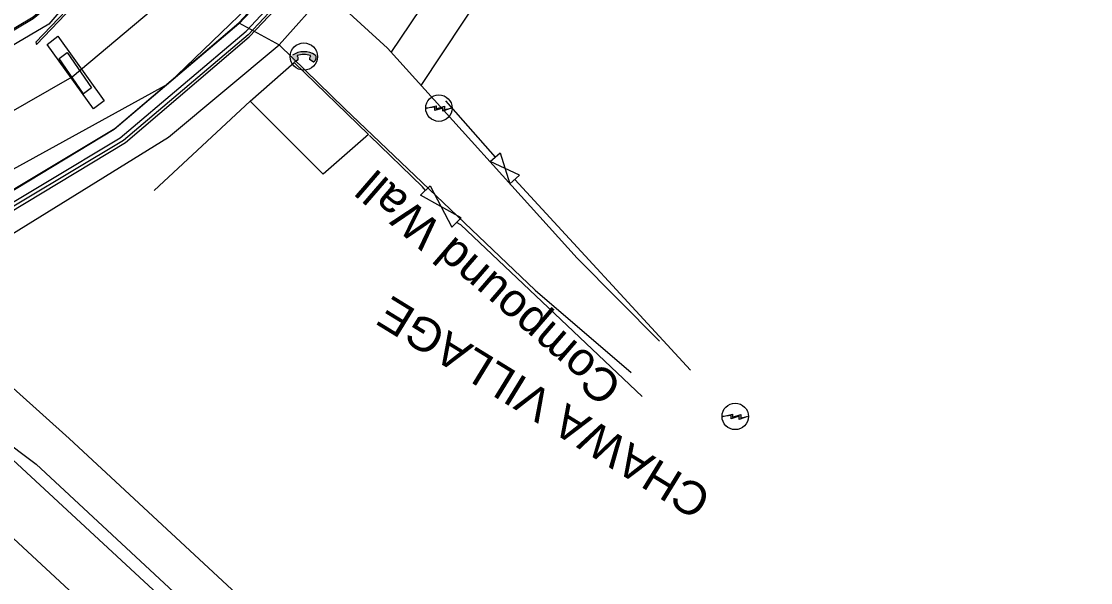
# Model space of a CAD drawing. Header units: metres. Extents: x 593168 to 611286, y 3401475 to 3412398.
# Drawn here: x 608215.8 to 608296.5, y 3403190.1 to 3403232.4 of the extents above; entities that cross this region are included whole.
import ezdxf

# ---------------------------------------------------------------- set-up
doc = ezdxf.new("R2010")
doc.units = ezdxf.units.M
doc.header["$MEASUREMENT"] = 0
for name, color, linetype, lineweight in [('Compound Wall', 251, 'Continuous', 0), ('Electric Pole', 251, 'Continuous', 0), ('Footpath', 251, 'Continuous', 0), ('Gate', 251, 'Continuous', 0), ('Piers_Abutment', 7, 'Continuous', 0), ('Residential Building Pucca', 251, 'Continuous', 0), ('Retaining Wall', 251, 'Continuous', 0), ('Subroad Centre', 34, 'Continuous', 0), ('Subroad Edge', 34, 'Continuous', 0), ('Telephone_Pole', 251, 'Continuous', 0), ('Text1', 251, 'Continuous', 0), ('Village Name', 7, 'Continuous', 0), ('Wing Wall', 7, 'Continuous', 0)]:
    doc.layers.add(name, color=color, linetype=linetype, lineweight=lineweight)
doc.styles.get("Standard").update_dxf_attribs({"font": 'arial_0.ttf'})
doc.styles.add('Vill txt', font='arial_0.ttf', dxfattribs={"height": 3})

# ---------------------------------------------------------------- blocks, each defined once
blk = doc.blocks.new('GT')
at = {"layer": 'Gate'}
for p, q in [((-0.5, -0.5), (-0.5, 0.5)), ((-0.5, 0.5), (0.5, -0.5)), ((0.5, 0.5), (0.5, -0.5))]:
    blk.add_line(p, q, dxfattribs=at)
blk.add_lwpolyline([(0.5, 0.5), (-0.5, -0.5)], dxfattribs=at)
blk = doc.blocks.new('EP')
blk.add_hatch(color=8).paths.add_polyline_path([(-0.211, -0.052), (-0.211, 0.163), (-0.931, -0.012), (-0.307, 0.072), (-0.312, -0.192), (0.307, 0.005), (0.307, -0.238), (0.936, -0.012), (0.414, -0.102), (0.425, 0.151)])
at = {"color": 8}
for p, q in [((-0.931, -0.012), (-0.211, 0.163)), ((-0.307, 0.072), (-0.931, -0.012)), ((-0.312, -0.192), (-0.307, 0.072)), ((0.307, 0.005), (-0.312, -0.192)), ((-0.211, 0.163), (-0.211, -0.052)), ((-0.211, -0.052), (0.425, 0.151)), ((0.307, -0.238), (0.307, 0.005)), ((0.425, 0.151), (0.414, -0.102)), ((0.936, -0.012), (0.307, -0.238)), ((0.414, -0.102), (0.936, -0.012))]:
    blk.add_line(p, q, dxfattribs=at)
blk.add_circle((0, 0), 1, dxfattribs=at)
blk = doc.blocks.new('TP')
at = {"layer": 'Telephone_Pole'}
blk.add_hatch(color=8, dxfattribs=at).paths.add_polyline_path([(0.49, 0.079, -0.516403), (0.502, 0.041, 0.157799), (0.417, -0.191, 0.257253), (0.428, -0.213), (0.701, -0.401, 0.297943), (0.73, -0.402, 0.213635), (0.941, -0.089, 0.292624), (0.86, 0.104, 0.314672), (-0.86, 0.095, 0.297888), (-0.938, -0.102, 0.205841), (-0.73, -0.402, 0.297943), (-0.701, -0.401), (-0.428, -0.213, 0.257253), (-0.417, -0.191, 0.155164), (-0.499, 0.038, -0.510878), (-0.488, 0.076, -0.167449)])
at = {"layer": 'Telephone_Pole', "color": 8}
for p, q in [((-0.701, -0.401), (-0.428, -0.213)), ((-0.442, -0.218), (-0.442, -0.218)), ((0.701, -0.401), (0.428, -0.213)), ((0.442, -0.218), (0.442, -0.218))]:
    blk.add_line(p, q, dxfattribs=at)
blk.add_circle((0, 0), 1.03, dxfattribs=at)
for centre, radius, start, end in [((0.006, -1.131), 1.502, 55.36592, 125.23532), ((-0.48, 0.053), 0.0243, 109.21809, 217.46399), ((-0.818, -0.206), 0.402, 2.18439, 37.46399), ((0.006, -1.342), 1.502, 71.19434, 109.21809), ((0.818, -0.206), 0.402, 141.94645, 177.81561), ((0.483, 0.056), 0.0243, 321.94645, 71.19434), ((0.749, -0.055), 0.194, 350.12305, 55.36592), ((-0.442, -0.192), 0.0258, 304.47763, 2.18439), ((0.442, -0.192), 0.0258, 177.81561, 235.52237), ((0.716, -0.38), 0.0258, 235.52237, 301.88655), ((0.486, -0.009), 0.462, 301.88655, 350.12305)]:
    blk.add_arc(centre, radius, start, end, dxfattribs=at)

msp = doc.modelspace()

# ---------------------------------------------------------------- linework, layer by layer
at = {"layer": 'Compound Wall'}
for points in [[(608233.0885, 3403226.3861, 264.1227), (608225.8322, 3403219.6439, 263.5919)], [(608247.8347, 3403226.4074, 262.7571), (608251.5779, 3403222.1631, 262.8941)], [(608246.3126, 3403219.6556, 262.3362), (608246.084, 3403219.9347, 262.6811), (608242.0978, 3403223.7994, 262.4252)], [(608253.0522, 3403220.4904, 262.9081), (608266.3142, 3403206.0911, 262.1873)], [(608262.6811, 3403204.1198, 262.0743), (608248.982, 3403217.0705, 262.4892), (608248.6574, 3403217.2361, 262.3382)]]:
    msp.add_polyline3d(points, dxfattribs=at)
at = {"layer": 'Footpath'}
for points in [[(608262.2481, 3403294.6937, 273.5929), (608262.8459, 3403294.435, 273.566), (608253.1776, 3403277.2103, 273.39), (608240.6065, 3403257.3496, 272.6442), (608232.9567, 3403247.6993, 272.1374), (608225.7008, 3403240.2049, 271.6625), (608216.7203, 3403232.7385, 271.1836), (608207.0332, 3403226.9785, 270.8627), (608195.9018, 3403222.4013, 270.4389), (608182.2282, 3403219.2103, 270.042), (608171.524, 3403217.7894, 269.6731), (608150.5142, 3403216.8151, 268.9003), (608105.1487, 3403218.5419, 267.5757), (608057.7415, 3403220.208, 265.9692), (608016.6418, 3403221.2859, 264.5486), (607995.6613, 3403220.1804, 263.9758), (607979.833, 3403217.2333, 263.4819), (607964.1697, 3403212.6899, 263.002), (607963.9772, 3403213.3709, 263.042)], [(608271.2755, 3403289.8316, 273.532), (608261.4243, 3403272.4797, 273.1071), (608248.9243, 3403251.9119, 272.8462), (608241.3149, 3403241.8246, 272.4613), (608232.2431, 3403232.2369, 272.0704), (608222.8331, 3403224.2528, 271.6745), (608211.7101, 3403217.5503, 271.2716), (608200.1689, 3403213.0134, 270.8218), (608183.2124, 3403209.2307, 270.1739), (608171.993, 3403207.9347, 269.841), (608150.2249, 3403207.207, 268.9053), (608104.5743, 3403208.7536, 267.5857), (608058.5163, 3403210.3888, 265.9982), (608016.5808, 3403211.1435, 264.4546), (607998.2513, 3403210.1815, 263.9508), (607982.6687, 3403207.6257, 263.4719), (607965.9533, 3403202.918, 263.005), (607966.0101, 3403202.5417, 263.003)], [(607966.0101, 3403202.5417, 263.003), (607982.8211, 3403206.9616, 263.4699), (607998.3614, 3403209.5303, 263.9818), (608016.5145, 3403210.3954, 264.4586), (608058.4231, 3403209.7098, 265.9962), (608104.6192, 3403208.0059, 267.5637), (608150.2685, 3403206.6202, 268.9013), (608171.9933, 3403207.1947, 269.85), (608183.2036, 3403208.4033, 270.1859), (608200.4409, 3403212.2859, 270.8547), (608212.0422, 3403216.885, 271.2906), (608223.2813, 3403223.6294, 271.6935), (608232.7888, 3403231.6766, 272.1124), (608241.9429, 3403241.4868, 272.4933), (608249.5149, 3403251.4802, 272.8662), (608262.01, 3403272.0028, 273.415), (608271.8725, 3403289.4461, 273.525), (608271.2755, 3403289.8316, 273.532)]]:
    msp.add_polyline3d(points, dxfattribs=at)
at = {"layer": 'Piers_Abutment'}
for points in [[(608222.0642, 3403226.4186, 269.1133), (608221.2649, 3403225.8002, 269.1003), (608217.772, 3403230.668, 269.0983), (608218.5713, 3403231.2864, 269.1113)], [(608221.1241, 3403227.3916, 263.6488), (608220.506, 3403226.9324, 263.5619), (608218.6652, 3403229.604, 267.4977), (608219.2832, 3403230.0632, 267.5847)]]:
    msp.add_polyline3d(points, close=True, dxfattribs=at)
at = {"layer": 'Residential Building Pucca'}
for points in [[(608233.0885, 3403226.3861, 264.1227), (608236.4162, 3403229.3149, 263.119), (608242.0204, 3403223.8757, 262.7461), (608238.6085, 3403220.8727, 262.7461)], [(608211.3544, 3403196.9797, 265.3444), (608214.4972, 3403199.9722, 265.3124), (608227.1276, 3403188.2675, 264.4326), (608223.9847, 3403185.2748, 264.4326)]]:
    msp.add_polyline3d(points, close=True, dxfattribs=at)
at = {"layer": 'Retaining Wall'}
msp.add_polyline3d([(608252.8814, 3403275.9241, 264.2427), (608254.8849, 3403277.1343, 264.2917), (608256.0092, 3403276.7674, 264.3306), (608259.7293, 3403274.002, 264.2207), (608255.0938, 3403264.9662, 264.0177), (608236.4256, 3403237.8176, 263.7138), (608232.5453, 3403233.6806, 263.7298), (608232.5675, 3403233.5664, 263.7218), (608236.5991, 3403237.6576, 263.7248), (608255.2311, 3403264.8332, 264.0207), (608259.9289, 3403274.0835, 264.2127), (608256.1441, 3403276.9868, 264.3277), (608254.8533, 3403277.3448, 264.2967), (608252.7503, 3403275.9586, 264.2447), (608245.9403, 3403264.5471, 264.0507), (608245.9403, 3403264.5471, 264.0507), (608225.5548, 3403239.9027, 263.5779), (608216.9109, 3403230.8367, 263.4419), (608216.9654, 3403230.6769, 263.4429), (608225.7365, 3403239.8747, 263.5619), (608246.1011, 3403264.405, 264.0467), (608246.1011, 3403264.405, 264.0467), (608252.8814, 3403275.9241, 264.2427)], dxfattribs=at)
at = {"layer": 'Subroad Centre'}
msp.add_polyline3d([(608104.7791, 3403213.5954, 267.3178), (608150.3206, 3403212.0057, 268.7004), (608171.7708, 3403212.7825, 269.4981), (608182.5935, 3403213.8965, 269.866), (608197.8522, 3403217.5413, 270.3789), (608209.37, 3403222.341, 270.8048), (608219.6649, 3403228.2221, 271.1417), (608228.9167, 3403236.0266, 271.6225), (608237.2971, 3403244.8334, 272.0054), (608244.8582, 3403254.7505, 272.4703), (608257.32, 3403274.8156, 273.2071), (608275.1377, 3403306.8579, 273.368), (608287.3704, 3403327.92, 273.384), (608309.8718, 3403364.3578, 272.3763), (608335.6678, 3403404.0442, 270.7558), (608343.5132, 3403414.4693, 270.3709), (608351.9433, 3403424.1962, 269.876), (608362.8689, 3403434.253, 269.4212), (608399.847, 3403464.4063, 267.7576), (608415.3162, 3403476.6502, 267.0744)], dxfattribs=at)
msp.add_point((608219.665, 3403228.222, 271.142), dxfattribs=at)
at = {"layer": 'Subroad Edge'}
for points in [[(608105.1787, 3403218.4063, 267.3208), (608150.5734, 3403216.7799, 268.6214), (608171.5164, 3403217.686, 269.4292), (608182.3175, 3403219.1155, 269.7591), (608195.9607, 3403222.3476, 270.1779), (608207.0292, 3403226.8666, 270.5948), (608216.7127, 3403232.6351, 270.8997), (608225.8062, 3403240.141, 271.3766), (608233.0235, 3403247.6707, 271.8814), (608240.6404, 3403257.3381, 272.3743), (608253.2309, 3403277.1991, 273.0991), (608271.1563, 3403309.0984, 273.316), (608283.1386, 3403329.9829, 273.284), (608305.7768, 3403366.7359, 272.3063), (608331.8869, 3403407.0336, 270.6928), (608339.8575, 3403417.6382, 270.4379), (608348.0475, 3403427.1385, 269.999), (608359.1431, 3403437.6883, 269.5381), (608396.6935, 3403468.3946, 267.7526), (608411.8071, 3403480.1887, 267.0903)], [(608104.6204, 3403208.8353, 267.2698), (608150.3082, 3403207.3212, 268.6074), (608171.8935, 3403208.0492, 269.5821), (608183.2504, 3403209.2221, 269.924), (608200.0918, 3403212.9943, 270.5508), (608211.6428, 3403217.6227, 271.0097), (608222.8632, 3403224.3416, 271.4016), (608232.2284, 3403232.3025, 271.8025), (608236.8863, 3403237.3305, 263.6349), (608241.279, 3403241.9131, 272.1874), (608248.8325, 3403251.9118, 272.5702), (608261.4243, 3403272.4797, 273.1071), (608279.3058, 3403304.4459, 273.308), (608291.2484, 3403325.3157, 273.297), (608313.9472, 3403362.0505, 272.2933), (608339.6981, 3403401.1594, 270.6878), (608347.476, 3403411.1837, 270.2659), (608355.7313, 3403420.4642, 269.827), (608366.5477, 3403430.7769, 269.2702), (608418.6688, 3403473.2696, 267.0113)], [(608243.7428, 3403230.0606, 262.3639), (608264.5103, 3403260.8948, 262.4772), (608277.2611, 3403280.0582, 262.4372), (608283.4192, 3403288.6579, 262.5722), (608287.1887, 3403291.0556, 262.5872), (608290.7342, 3403290.489, 262.5792), (608309.3055, 3403281.896, 262.4642), (608361.9276, 3403249.6001, 262.2972), (608390.8056, 3403233.7554, 262.2083), (608404.3501, 3403223.1414, 262.0513), (608403.8801, 3403219.9107, 261.0286), (608397.4643, 3403207.7481, 261.8394), (608397.4629, 3403207.7483, 261.8394), (608402.9236, 3403205.2799, 261.7794)], [(608245.9863, 3403227.5799, 262.2357), (608267.0633, 3403259.3412, 262.4852), (608285.833, 3403286.5092, 262.4682), (608290.8354, 3403287.2099, 262.5442), (608307.9841, 3403279.401, 262.4242), (608360.1456, 3403247.1841, 262.2593), (608389.5163, 3403231.5884, 262.2743), (608400.1973, 3403222.6253, 262.0713), (608400.7675, 3403220.8346, 261.9314), (608392.8456, 3403209.4839, 261.9773), (608394.5911, 3403208.1651, 261.8144)], [(608266.7882, 3403278.6531, 264.7305), (608260.1862, 3403267.0729, 263.9278), (608239.2104, 3403235.6244, 263.6598), (608238.8675, 3403234.696, 263.6219), (608235.2675, 3403230.6512, 263.6209)], [(608261.8683, 3403275.0436, 264.0097), (608261.436, 3403275.6721, 264.0607), (608256.8128, 3403277.9967, 264.1907), (608254.5537, 3403277.6152, 264.1287), (608252.5713, 3403276.0106, 264.0737), (608245.6997, 3403264.5995, 263.9718), (608217.8863, 3403232.2039, 263.3639), (608203.1045, 3403223.4886, 263.148), (608195.2241, 3403220.1754, 263.013)], [(607991.5828, 3403207.6739, 262.5082), (608010.579, 3403209.1406, 262.5682), (608054.0305, 3403208.9476, 262.7471), (608099.3886, 3403207.2536, 262.7641), (608148.2377, 3403204.9335, 262.6671), (608167.6973, 3403208.3614, 262.8211), (608187.4112, 3403209.7096, 263.029), (608201.7414, 3403213.8774, 263.206), (608226.8902, 3403227.705, 263.5189), (608236.8863, 3403237.3305, 263.6349), (608255.9604, 3403265.2634, 263.8848), (608261.8683, 3403275.0436, 264.0097)], [(608236.8863, 3403237.3305, 263.6349), (608238.856, 3403234.6241, 263.6578), (608243.4454, 3403230.3894, 262.3722), (608257.7703, 3403214.5501, 262.1243), (608263.9763, 3403208.2814, 262.1483)], [(608232.2284, 3403232.3025, 271.8025), (608235.2675, 3403230.6512, 263.6209), (608240.1972, 3403225.8501, 262.3862), (608254.5958, 3403212.1344, 262.0723), (608261.8433, 3403205.9094, 262.1383)], [(608239.7523, 3403182.0765, 262.1023), (608219.4339, 3403200.9402, 262.3212), (608207.4804, 3403211.6542, 262.985), (608226.9131, 3403223.6878, 263.4889), (608235.2675, 3403230.6512, 263.6209)], [(607992.1956, 3403204.1988, 262.3452), (608011.0818, 3403205.3988, 262.4042), (608054.0734, 3403205.3135, 262.5102), (608099.8078, 3403203.8545, 262.5432), (608147.8916, 3403201.6975, 262.6291), (608152.3055, 3403201.8265, 262.5242), (608155.7749, 3403202.3298, 262.5182), (608168.4667, 3403205.3222, 262.8141), (608187.7693, 3403205.4876, 263.023), (608202.3037, 3403209.9878, 262.8491), (608216.9488, 3403199.011, 262.3542), (608241.2699, 3403176.4045, 262.0843)]]:
    msp.add_polyline3d(points, dxfattribs=at)
at = {"layer": 'Wing Wall'}
for points in [[(608104.4727, 3403207.44, 268.2985), (608150.2203, 3403206.0418, 269.7311), (608172.114, 3403206.6012, 270.5818), (608183.1367, 3403207.846, 270.9847), (608200.5145, 3403211.7278, 271.6745), (608212.2734, 3403216.419, 272.0834), (608223.6885, 3403223.2747, 272.4483), (608233.0148, 3403231.2473, 272.8911), (608242.4225, 3403241.1615, 273.254), (608250.0598, 3403251.2269, 273.6139), (608262.5649, 3403271.6819, 274.1948), (608272.4316, 3403289.2299, 274.2867)], [(608272.4316, 3403289.2299, 274.2867), (608272.2042, 3403289.3137, 274.2917), (608262.3068, 3403271.7537, 274.2048), (608249.8312, 3403251.3418, 273.6169), (608242.2421, 3403241.3191, 273.259), (608232.9422, 3403231.4067, 272.8911), (608223.5346, 3403223.4279, 272.4673), (608212.1647, 3403216.6397, 272.1014), (608200.4936, 3403211.9507, 271.6585), (608183.1572, 3403208.0677, 270.9927), (608172.1607, 3403206.8636, 270.5848), (608150.3572, 3403206.286, 269.7391), (608104.539, 3403207.6904, 268.3105)]]:
    msp.add_polyline3d(points, dxfattribs=at)

# ---------------------------------------------------------------- block references
at = {"layer": 'Electric Pole', "xscale": 0.9997078269177826, "yscale": 0.9997078269177826, "zscale": 0.9997078269177826}
for p in [(608247.3352, 3403225.8692, 265.0334), (608269.7004, 3403202.611, 264.7465)]:
    msp.add_blockref('EP', p, dxfattribs=at)
at = {"layer": 'Gate', "yscale": 0.9997078268772032}
for p, xscale, zscale, rotation in [((608252.315, 3403221.3267, 156.3202), 2.229762868444955, 2.229762868444955, 311.3458718845725), ((608247.485, 3403218.4459, 156.3202), 3.369286799903645, 3.369286799903645, 314.345871884802)]:
    msp.add_blockref('GT', p, dxfattribs=dict(at, xscale=xscale, zscale=zscale, rotation=rotation))
at = {"layer": 'Telephone_Pole', "xscale": 0.9997078269177826, "yscale": 0.9997078269177826, "zscale": 0.9997078269177826}
msp.add_blockref('TP', (608237.1405, 3403229.7539, 264.6496), dxfattribs=at)

# ---------------------------------------------------------------- texts
at = {"layer": 'Text1'}
msp.add_text('Compound Wall', height=2.5, rotation=139.15816, dxfattribs=at).set_placement((608261.3277, 3403205.1245, 47.644))
at = {"layer": 'Village Name', "style": 'Vill txt'}
msp.add_text('CHAWA VILLAGE', height=2.5, rotation=148.455655, dxfattribs=at).set_placement((608268.0601, 3403196.8596))

doc.saveas('drawing.dxf')
